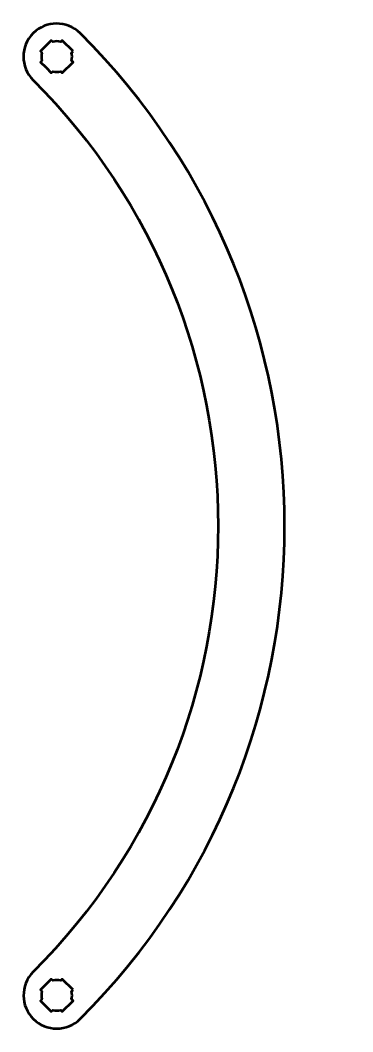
# Model space of a CAD drawing. Header units: centimetres. Extents: x -215 to 208, y -170 to 139.
# Drawn here: x -92.07 to -85.57, y -1.37 to 18.44 of the extents above; entities that cross this region are included whole.
import ezdxf

# ---------------------------------------------------------------- set-up
doc = ezdxf.new("R2010")
doc.units = ezdxf.units.CM
doc.header["$MEASUREMENT"] = 0
doc.layers.add('Layer 1', color=7, linetype='Continuous')

msp = doc.modelspace()

# ---------------------------------------------------------------- linework, layer by layer
at = {"layer": 'Layer 1', "color": 250, "lineweight": 53}
for points, knots in [([(-91.81441, 17.27114), (-92.06813, 17.52488), (-92.06813, 17.93652), (-91.81434, 18.19032), (-91.81434, 18.19032), (-91.5646, 18.44006), (-91.16202, 18.44404), (-90.89518, 18.19023), (-90.89518, 18.19023), (-85.56542, 12.86064), (-85.56542, 4.21612), (-90.89517, -1.11361), (-90.89517, -1.11361), (-91.14891, -1.36734), (-91.56056, -1.36734), (-91.81435, -1.11354), (-91.81435, -1.11354), (-92.06409, -0.8638), (-92.06807, -0.46122), (-91.81426, -0.19438), (-91.81426, -0.19438), (-86.99225, 4.62777), (-86.99225, 12.449), (-91.81441, 17.27114)], [0, 0, 0, 0, 0.16666667, 0.16666667, 0.16666667, 0.16666667, 0.33333333, 0.33333333, 0.33333333, 0.33333333, 0.5, 0.5, 0.5, 0.5, 0.66666667, 0.66666667, 0.66666667, 0.66666667, 0.83333333, 0.83333333, 0.83333333, 0.83333333, 1, 1, 1, 1]), ([(-91.03653, 17.83682), (-91.03653, 17.83682), (-91.06496, 17.8084), (-91.06496, 17.8084), (-91.06496, 17.8084), (-91.05139, 17.75759), (-91.05141, 17.70393), (-91.06497, 17.65313), (-91.06497, 17.65313), (-91.06497, 17.65313), (-91.03653, 17.62469), (-91.03653, 17.62469), (-91.03653, 17.62469), (-91.03653, 17.62469), (-91.24867, 17.41256), (-91.24867, 17.41256), (-91.24867, 17.41256), (-91.24867, 17.41256), (-91.27708, 17.44098), (-91.27708, 17.44098), (-91.27708, 17.44098), (-91.3279, 17.4274), (-91.38159, 17.42737), (-91.43243, 17.44093), (-91.43243, 17.44093), (-91.43243, 17.44093), (-91.4608, 17.41256), (-91.4608, 17.41256), (-91.4608, 17.41256), (-91.4608, 17.41256), (-91.56362, 17.51539), (-91.56362, 17.51539), (-91.56362, 17.51539), (-91.56362, 17.51539), (-91.56696, 17.51863), (-91.56696, 17.51863), (-91.56696, 17.51863), (-91.56696, 17.51863), (-91.57019, 17.52196), (-91.57019, 17.52196), (-91.57019, 17.52196), (-91.57019, 17.52196), (-91.67293, 17.62469), (-91.67293, 17.62469), (-91.67293, 17.62469), (-91.67293, 17.62469), (-91.6446, 17.65302), (-91.6446, 17.65302), (-91.6446, 17.65302), (-91.65819, 17.70388), (-91.65819, 17.75763), (-91.6446, 17.8085), (-91.6446, 17.8085), (-91.6446, 17.8085), (-91.67293, 17.83682), (-91.67293, 17.83682), (-91.67293, 17.83682), (-91.67293, 17.83682), (-91.57162, 17.93814), (-91.57162, 17.93814), (-91.57162, 17.93814), (-91.57162, 17.93814), (-91.56696, 17.94291), (-91.56696, 17.94291), (-91.56696, 17.94291), (-91.56696, 17.94291), (-91.56218, 17.94758), (-91.56218, 17.94758), (-91.56218, 17.94758), (-91.56218, 17.94758), (-91.4608, 18.04895), (-91.4608, 18.04895), (-91.4608, 18.04895), (-91.4608, 18.04895), (-91.43244, 18.0206), (-91.43244, 18.0206), (-91.43244, 18.0206), (-91.3816, 18.03416), (-91.32788, 18.03416), (-91.27706, 18.02056), (-91.27706, 18.02056), (-91.27706, 18.02056), (-91.24867, 18.04895), (-91.24867, 18.04895), (-91.24867, 18.04895), (-91.24867, 18.04895), (-91.03653, 17.83682), (-91.03653, 17.83682)], [0, 0, 0, 0, 0.04545455, 0.04545455, 0.04545455, 0.04545455, 0.09090909, 0.09090909, 0.09090909, 0.09090909, 0.13636364, 0.13636364, 0.13636364, 0.13636364, 0.18181818, 0.18181818, 0.18181818, 0.18181818, 0.22727273, 0.22727273, 0.22727273, 0.22727273, 0.27272727, 0.27272727, 0.27272727, 0.27272727, 0.31818182, 0.31818182, 0.31818182, 0.31818182, 0.36363636, 0.36363636, 0.36363636, 0.36363636, 0.40909091, 0.40909091, 0.40909091, 0.40909091, 0.45454545, 0.45454545, 0.45454545, 0.45454545, 0.5, 0.5, 0.5, 0.5, 0.54545455, 0.54545455, 0.54545455, 0.54545455, 0.59090909, 0.59090909, 0.59090909, 0.59090909, 0.63636364, 0.63636364, 0.63636364, 0.63636364, 0.68181818, 0.68181818, 0.68181818, 0.68181818, 0.72727273, 0.72727273, 0.72727273, 0.72727273, 0.77272727, 0.77272727, 0.77272727, 0.77272727, 0.81818182, 0.81818182, 0.81818182, 0.81818182, 0.86363636, 0.86363636, 0.86363636, 0.86363636, 0.90909091, 0.90909091, 0.90909091, 0.90909091, 0.95454545, 0.95454545, 0.95454545, 0.95454545, 1, 1, 1, 1]), ([(-91.03653, -0.54794), (-91.03653, -0.54794), (-91.06496, -0.57637), (-91.06496, -0.57637), (-91.06496, -0.57637), (-91.05139, -0.62717), (-91.05141, -0.68083), (-91.06497, -0.73163), (-91.06497, -0.73163), (-91.06497, -0.73163), (-91.03653, -0.76007), (-91.03653, -0.76007), (-91.03653, -0.76007), (-91.03653, -0.76007), (-91.24867, -0.9722), (-91.24867, -0.9722), (-91.24867, -0.9722), (-91.24867, -0.9722), (-91.27708, -0.94379), (-91.27708, -0.94379), (-91.27708, -0.94379), (-91.3279, -0.95736), (-91.38159, -0.95739), (-91.43243, -0.94383), (-91.43243, -0.94383), (-91.43243, -0.94383), (-91.4608, -0.9722), (-91.4608, -0.9722), (-91.4608, -0.9722), (-91.4608, -0.9722), (-91.56362, -0.86938), (-91.56362, -0.86938), (-91.56362, -0.86938), (-91.56362, -0.86938), (-91.56696, -0.86613), (-91.56696, -0.86613), (-91.56696, -0.86613), (-91.56696, -0.86613), (-91.57019, -0.86281), (-91.57019, -0.86281), (-91.57019, -0.86281), (-91.57019, -0.86281), (-91.67293, -0.76007), (-91.67293, -0.76007), (-91.67293, -0.76007), (-91.67293, -0.76007), (-91.6446, -0.73174), (-91.6446, -0.73174), (-91.6446, -0.73174), (-91.65819, -0.68088), (-91.65819, -0.62714), (-91.6446, -0.57627), (-91.6446, -0.57627), (-91.6446, -0.57627), (-91.67293, -0.54794), (-91.67293, -0.54794), (-91.67293, -0.54794), (-91.67293, -0.54794), (-91.57162, -0.44663), (-91.57162, -0.44663), (-91.57162, -0.44663), (-91.57162, -0.44663), (-91.56696, -0.44185), (-91.56696, -0.44185), (-91.56696, -0.44185), (-91.56696, -0.44185), (-91.56218, -0.43719), (-91.56218, -0.43719), (-91.56218, -0.43719), (-91.56218, -0.43719), (-91.4608, -0.33581), (-91.4608, -0.33581), (-91.4608, -0.33581), (-91.4608, -0.33581), (-91.43244, -0.36416), (-91.43244, -0.36416), (-91.43244, -0.36416), (-91.3816, -0.3506), (-91.32788, -0.35061), (-91.27706, -0.3642), (-91.27706, -0.3642), (-91.27706, -0.3642), (-91.24867, -0.33581), (-91.24867, -0.33581), (-91.24867, -0.33581), (-91.24867, -0.33581), (-91.03653, -0.54794), (-91.03653, -0.54794)], [0, 0, 0, 0, 0.04545455, 0.04545455, 0.04545455, 0.04545455, 0.09090909, 0.09090909, 0.09090909, 0.09090909, 0.13636364, 0.13636364, 0.13636364, 0.13636364, 0.18181818, 0.18181818, 0.18181818, 0.18181818, 0.22727273, 0.22727273, 0.22727273, 0.22727273, 0.27272727, 0.27272727, 0.27272727, 0.27272727, 0.31818182, 0.31818182, 0.31818182, 0.31818182, 0.36363636, 0.36363636, 0.36363636, 0.36363636, 0.40909091, 0.40909091, 0.40909091, 0.40909091, 0.45454545, 0.45454545, 0.45454545, 0.45454545, 0.5, 0.5, 0.5, 0.5, 0.54545455, 0.54545455, 0.54545455, 0.54545455, 0.59090909, 0.59090909, 0.59090909, 0.59090909, 0.63636364, 0.63636364, 0.63636364, 0.63636364, 0.68181818, 0.68181818, 0.68181818, 0.68181818, 0.72727273, 0.72727273, 0.72727273, 0.72727273, 0.77272727, 0.77272727, 0.77272727, 0.77272727, 0.81818182, 0.81818182, 0.81818182, 0.81818182, 0.86363636, 0.86363636, 0.86363636, 0.86363636, 0.90909091, 0.90909091, 0.90909091, 0.90909091, 0.95454545, 0.95454545, 0.95454545, 0.95454545, 1, 1, 1, 1])]:
    msp.add_open_spline(points, degree=3, knots=knots, dxfattribs=at)

doc.saveas('drawing.dxf')
